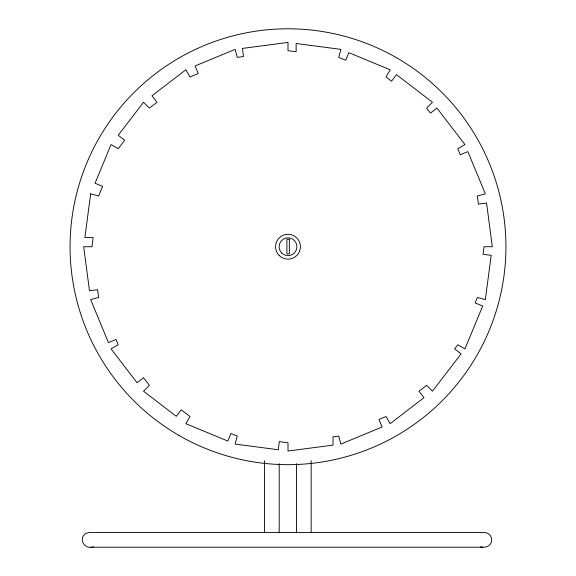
<?xml version="1.0" encoding="UTF-8"?>
<svg xmlns="http://www.w3.org/2000/svg" width="576" height="576" viewBox="0 0 576 576"><rect width="100%" height="100%" fill="white"/><g stroke="black" fill="none" stroke-linecap="round" stroke-linejoin="round"><path stroke-width="0.86" d="M91.066 547.2L482.846 547.2C494.59 547.898 494.59 531.806 482.846 532.505L91.066 532.505C77.321 532.202 81.007 550.361 93.442 546.948M480.47 546.948L482.846 547.2M311.162 460.706L311.162 532.505M296.467 463.622L296.467 532.822M279.202 463.622L279.202 532.822M264.514 460.706L264.514 532.505M90.648 193.846L84.902 237.535L93.161 237.535L91.951 246.73L83.693 246.73L89.482 290.75L97.603 289.678L98.633 297.468L90.648 299.606L108.468 342.612L116.028 339.48L118.217 344.75L111.06 348.883L137.038 382.73L143.532 377.748L149.371 385.358L143.532 391.198L176.263 416.318L181.253 409.817L189.972 416.513L185.846 423.67L227.851 441.065L230.983 433.498L237.262 436.097L235.123 444.074L278.287 449.762L279.353 441.641L288 442.778L288 451.037L333.014 445.111L333.014 436.853L338.738 436.097L340.877 444.074L382.097 427.003L378.965 419.436L386.028 416.513L390.154 423.67L424.001 397.692L419.018 391.198L426.629 385.358L432.468 391.198L461.11 353.866L454.615 348.883L457.783 344.75L464.94 348.883L482.695 306.022L475.128 302.89L477.367 297.468L485.352 299.606L491.177 255.334L483.062 254.261L484.049 246.73L492.307 246.73L486.554 203.004L478.433 204.07L477.367 195.984L485.352 193.846L467.856 151.625L460.296 154.757L457.783 148.702L464.94 144.576L436.954 108.101L430.452 113.083L426.629 108.101L432.468 102.262L396.504 74.664L391.522 81.158L386.028 76.946L390.154 69.79L348.847 52.682L345.708 60.242L338.738 57.355L340.877 49.378L296.136 43.488L296.136 51.746L288 50.681L288 42.415L242.424 48.42L243.49 56.534L237.262 57.355L235.123 49.378L195.106 65.952L198.245 73.519L189.972 76.946L185.846 69.79L151.999 95.76L156.982 102.262L149.371 108.101L143.532 102.262L118.217 135.252L124.711 140.234L118.217 148.702L111.06 144.576L95.04 183.254L102.607 186.394L98.633 195.984L90.648 193.846M289.346 239.22L286.898 239.22L286.898 253.915L289.346 253.915L289.346 239.22M179.035 435.463A217.93 217.93 0 0 0 505.93 246.73A217.93 217.93 0 0 0 179.035 57.996A217.93 217.93 0 0 0 179.035 435.463M281.714 253.015A8.892 8.892 0 0 0 296.59 249.034A8.892 8.892 0 0 0 285.696 238.14A8.892 8.892 0 0 0 281.714 253.015M279.209 255.514A12.427 12.427 0 0 0 300.002 249.948A12.427 12.427 0 0 0 284.782 234.72A12.427 12.427 0 0 0 279.209 255.514"/></g></svg>
